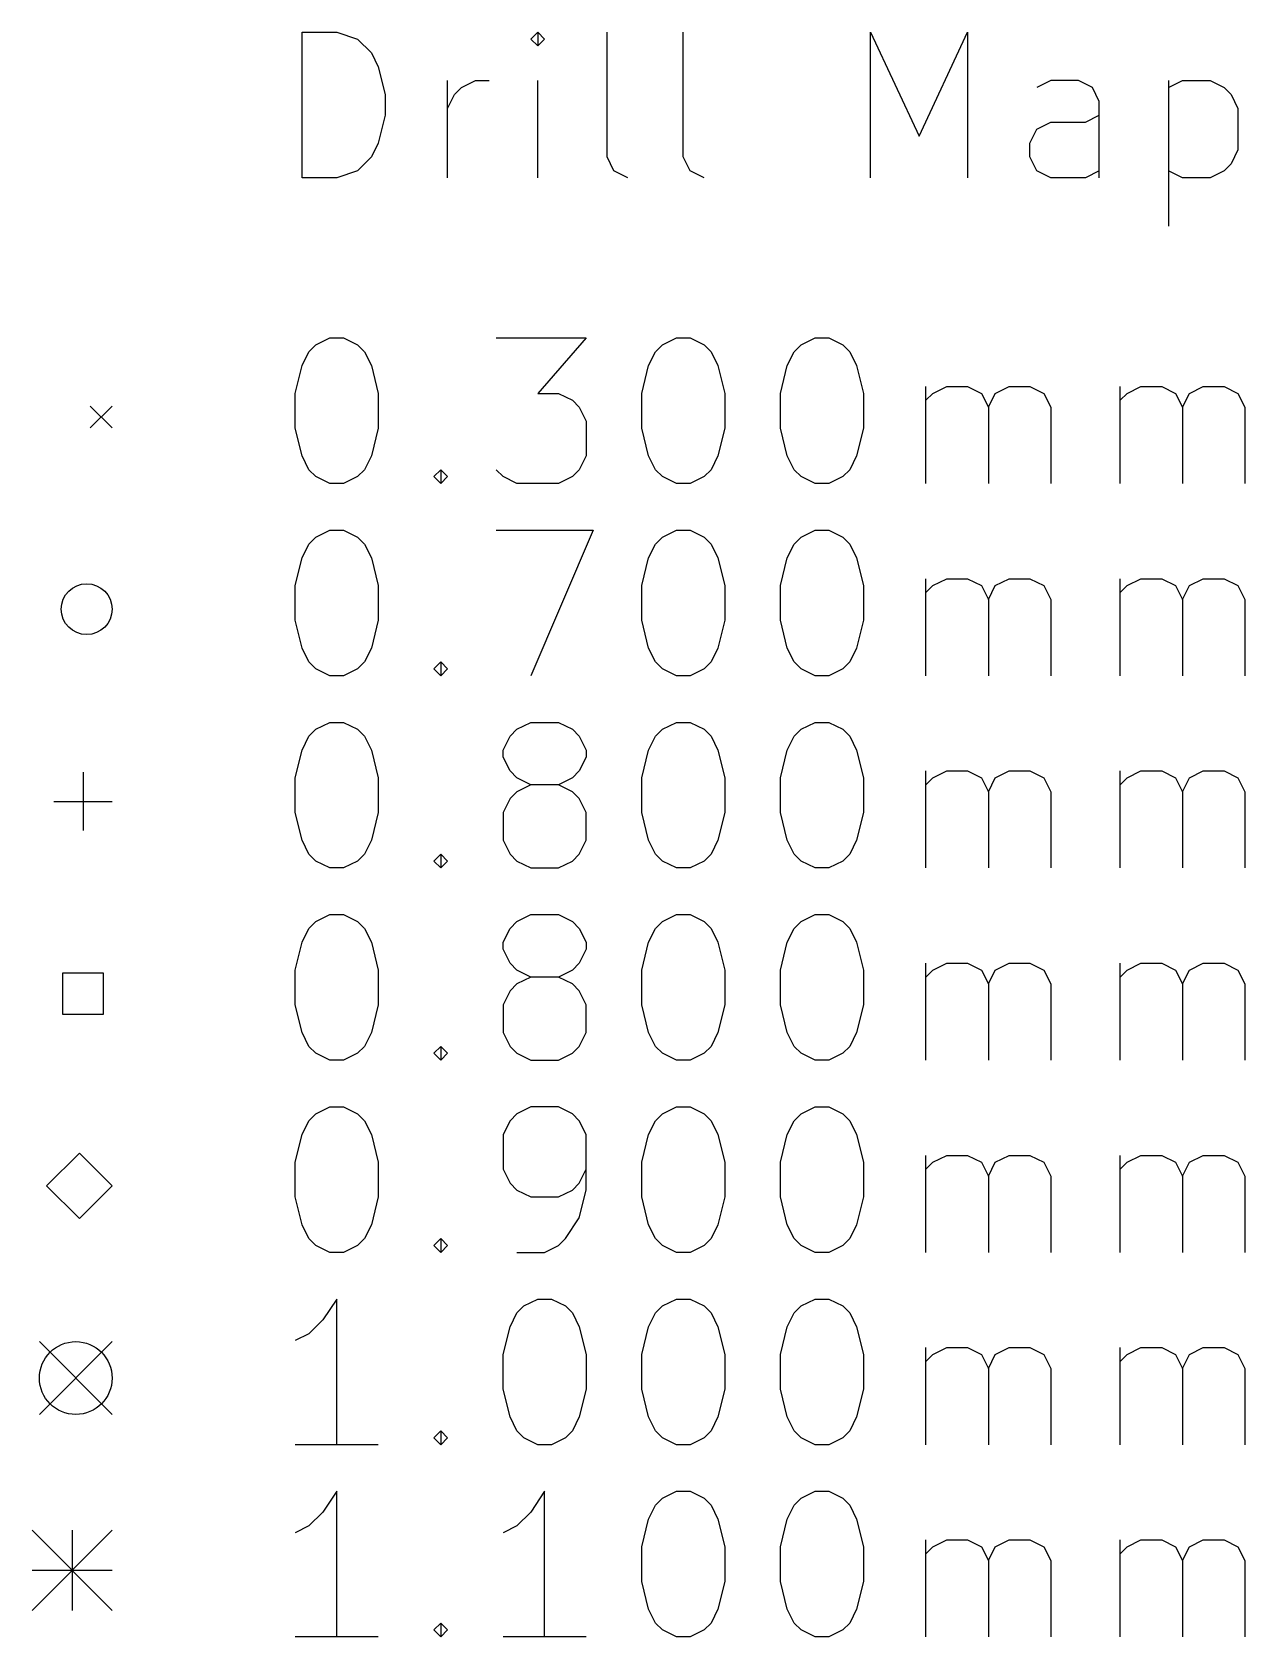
# Model space of a CAD drawing. Extents: x 155.4 to 222.5, y -126.9 to -37.
# Drawn here: x 155.38 to 172.04, y -126.18 to -104.14 of the extents above; entities that cross this region are included whole.
import ezdxf

# ---------------------------------------------------------------- set-up
doc = ezdxf.new("R2010")
doc.units = 0
doc.layers.add('BLACK', color=7, linetype='CONTINUOUS')

msp = doc.modelspace()

# ---------------------------------------------------------------- linework, layer by layer
at = {"layer": 'BLACK', "linetype": 'CONTINUOUS'}
for p, q in [((159.082768, -106.139838), (159.082768, -104.139838)), ((159.082768, -104.139838), (159.558958, -104.139838)), ((159.558958, -104.139838), (159.844673, -104.235076)), ((159.844673, -104.235076), (160.035149, -104.425552)), ((162.320863, -104.139838), (162.225625, -104.235076)), ((162.225625, -104.235076), (162.320863, -104.330314)), ((162.416101, -104.235076), (162.320863, -104.139838)), ((162.320863, -104.139838), (162.320863, -104.330314)), ((162.320863, -104.330314), (162.416101, -104.235076)), ((163.273244, -105.854123), (163.273244, -104.139838)), ((164.320863, -105.854123), (164.320863, -104.139838)), ((166.892292, -106.139838), (166.892292, -104.139838)), ((166.892292, -104.139838), (167.558959, -105.568409)), ((167.558959, -105.568409), (168.225625, -104.139838)), ((168.225625, -104.139838), (168.225625, -106.139838)), ((160.035149, -104.425552), (160.130387, -104.616028)), ((160.130387, -104.616028), (160.225625, -104.99698)), ((161.082768, -106.139838), (161.082768, -104.806504)), ((161.178006, -104.99698), (161.273244, -104.901742)), ((161.273244, -104.901742), (161.46372, -104.806504)), ((161.46372, -104.806504), (161.654197, -104.806504)), ((162.320863, -106.139838), (162.320863, -104.806504)), ((169.368482, -104.806504), (169.178006, -104.901742)), ((169.749435, -104.806504), (169.368482, -104.806504)), ((169.939911, -104.901742), (169.749435, -104.806504)), ((170.035149, -105.092219), (169.939911, -104.901742)), ((170.98753, -104.806504), (170.98753, -106.806504)), ((170.98753, -104.901742), (171.178006, -104.806504)), ((171.178006, -104.806504), (171.558959, -104.806504)), ((171.558959, -104.806504), (171.749435, -104.901742)), ((171.749435, -104.901742), (171.844673, -104.99698)), ((160.225625, -104.99698), (160.225625, -105.282695)), ((161.082768, -105.187457), (161.178006, -104.99698)), ((170.035149, -106.139838), (170.035149, -105.092219)), ((171.844673, -104.99698), (171.939911, -105.187457)), ((160.225625, -105.282695), (160.130387, -105.663647)), ((169.844673, -105.377933), (170.035149, -105.282695)), ((171.939911, -105.187457), (171.939911, -105.758885)), ((169.082768, -105.663647), (169.178006, -105.473171)), ((169.178006, -105.473171), (169.368482, -105.377933)), ((169.368482, -105.377933), (169.844673, -105.377933)), ((160.130387, -105.663647), (160.035149, -105.854123)), ((169.082768, -105.854123), (169.082768, -105.663647)), ((171.939911, -105.758885), (171.844673, -105.949361)), ((160.035149, -105.854123), (159.844673, -106.0446)), ((163.368482, -106.0446), (163.273244, -105.854123)), ((164.416101, -106.0446), (164.320863, -105.854123)), ((169.178006, -106.0446), (169.082768, -105.854123)), ((171.844673, -105.949361), (171.749435, -106.0446)), ((159.558958, -106.139838), (159.082768, -106.139838)), ((159.844673, -106.0446), (159.558958, -106.139838)), ((163.558958, -106.139838), (163.368482, -106.0446)), ((164.606577, -106.139838), (164.416101, -106.0446)), ((169.368482, -106.139838), (169.178006, -106.0446)), ((169.844673, -106.139838), (169.368482, -106.139838)), ((170.035149, -106.0446), (169.844673, -106.139838)), ((171.178006, -106.139838), (170.98753, -106.0446)), ((171.558959, -106.139838), (171.178006, -106.139838)), ((171.749435, -106.0446), (171.558959, -106.139838)), ((159.178006, -108.530314), (159.273244, -108.435076)), ((159.273244, -108.435076), (159.46372, -108.339838)), ((159.46372, -108.339838), (159.654197, -108.339838)), ((159.654197, -108.339838), (159.844673, -108.435076)), ((159.844673, -108.435076), (159.939911, -108.530314)), ((161.749435, -108.339838), (162.98753, -108.339838)), ((162.98753, -108.339838), (162.320863, -109.101742)), ((163.939911, -108.530314), (164.035149, -108.435076)), ((164.035149, -108.435076), (164.225625, -108.339838)), ((164.225625, -108.339838), (164.416102, -108.339838)), ((164.416102, -108.339838), (164.606578, -108.435076)), ((164.606578, -108.435076), (164.701816, -108.530314)), ((165.844673, -108.530314), (165.939911, -108.435076)), ((165.939911, -108.435076), (166.130387, -108.339838)), ((166.130387, -108.339838), (166.320864, -108.339838)), ((166.320864, -108.339838), (166.51134, -108.435076)), ((166.51134, -108.435076), (166.606578, -108.530314)), ((159.082768, -108.72079), (159.178006, -108.530314)), ((159.939911, -108.530314), (160.035149, -108.72079)), ((163.844673, -108.72079), (163.939911, -108.530314)), ((164.701816, -108.530314), (164.797054, -108.72079)), ((165.749435, -108.72079), (165.844673, -108.530314)), ((166.606578, -108.530314), (166.701816, -108.72079)), ((158.98753, -109.101742), (159.082768, -108.72079)), ((160.035149, -108.72079), (160.130387, -109.101742)), ((163.749435, -109.101742), (163.844673, -108.72079)), ((164.797054, -108.72079), (164.892292, -109.101742)), ((165.654197, -109.101742), (165.749435, -108.72079)), ((166.701816, -108.72079), (166.797054, -109.101742)), ((167.654197, -110.339838), (167.654197, -109.006504)), ((167.749435, -109.101742), (167.939911, -109.006504)), ((167.939911, -109.006504), (168.225626, -109.006504)), ((168.225626, -109.006504), (168.416102, -109.101742)), ((168.606578, -109.101742), (168.797054, -109.006504)), ((168.797054, -109.006504), (169.082768, -109.006504)), ((169.082768, -109.006504), (169.273245, -109.101742)), ((170.320864, -110.339838), (170.320864, -109.006504)), ((170.416102, -109.101742), (170.606578, -109.006504)), ((170.606578, -109.006504), (170.892293, -109.006504)), ((170.892293, -109.006504), (171.082769, -109.101742)), ((171.273245, -109.101742), (171.463721, -109.006504)), ((171.463721, -109.006504), (171.749435, -109.006504)), ((171.749435, -109.006504), (171.939912, -109.101742)), ((156.175, -109.275), (156.475, -109.575)), ((156.475, -109.275), (156.175, -109.575)), ((158.98753, -109.577933), (158.98753, -109.101742)), ((160.130387, -109.101742), (160.130387, -109.577933)), ((162.320863, -109.101742), (162.606578, -109.101742)), ((162.606578, -109.101742), (162.797054, -109.19698)), ((162.797054, -109.19698), (162.892292, -109.292219)), ((162.892292, -109.292219), (162.98753, -109.482695)), ((163.749435, -109.577933), (163.749435, -109.101742)), ((164.892292, -109.101742), (164.892292, -109.577933)), ((165.654197, -109.577933), (165.654197, -109.101742)), ((166.797054, -109.101742), (166.797054, -109.577933)), ((167.654197, -109.19698), (167.749435, -109.101742)), ((168.416102, -109.101742), (168.51134, -109.292219)), ((168.51134, -109.292219), (168.606578, -109.101742)), ((168.51134, -109.292219), (168.51134, -110.339838)), ((169.273245, -109.101742), (169.368483, -109.292219)), ((169.368483, -109.292219), (169.368483, -110.339838)), ((170.320864, -109.19698), (170.416102, -109.101742)), ((171.082769, -109.101742), (171.178007, -109.292219)), ((171.178007, -109.292219), (171.273245, -109.101742)), ((171.178007, -109.292219), (171.178007, -110.339838)), ((171.939912, -109.101742), (172.03515, -109.292219)), ((172.03515, -109.292219), (172.03515, -110.339838)), ((162.98753, -109.482695), (162.98753, -109.958885)), ((159.082768, -109.958885), (158.98753, -109.577933)), ((160.130387, -109.577933), (160.035149, -109.958885)), ((163.844673, -109.958885), (163.749435, -109.577933)), ((164.892292, -109.577933), (164.797054, -109.958885)), ((165.749435, -109.958885), (165.654197, -109.577933)), ((166.797054, -109.577933), (166.701816, -109.958885)), ((159.178006, -110.149361), (159.082768, -109.958885)), ((160.035149, -109.958885), (159.939911, -110.149361)), ((162.98753, -109.958885), (162.892292, -110.149361)), ((163.939911, -110.149361), (163.844673, -109.958885)), ((164.797054, -109.958885), (164.701816, -110.149361)), ((165.844673, -110.149361), (165.749435, -109.958885)), ((166.701816, -109.958885), (166.606578, -110.149361)), ((159.273244, -110.2446), (159.178006, -110.149361)), ((159.939911, -110.149361), (159.844673, -110.2446)), ((160.892292, -110.2446), (160.98753, -110.149361)), ((160.98753, -110.149361), (161.082768, -110.2446)), ((160.98753, -110.149361), (160.98753, -110.339838)), ((161.844673, -110.2446), (161.749435, -110.149361)), ((162.892292, -110.149361), (162.797054, -110.2446)), ((164.035149, -110.2446), (163.939911, -110.149361)), ((164.701816, -110.149361), (164.606578, -110.2446)), ((165.939911, -110.2446), (165.844673, -110.149361)), ((166.606578, -110.149361), (166.51134, -110.2446)), ((159.46372, -110.339838), (159.273244, -110.2446)), ((159.654197, -110.339838), (159.46372, -110.339838)), ((159.844673, -110.2446), (159.654197, -110.339838)), ((160.98753, -110.339838), (160.892292, -110.2446)), ((161.082768, -110.2446), (160.98753, -110.339838)), ((162.035149, -110.339838), (161.844673, -110.2446)), ((162.606578, -110.339838), (162.035149, -110.339838)), ((162.797054, -110.2446), (162.606578, -110.339838)), ((164.225625, -110.339838), (164.035149, -110.2446)), ((164.416102, -110.339838), (164.225625, -110.339838)), ((164.606578, -110.2446), (164.416102, -110.339838)), ((166.130387, -110.339838), (165.939911, -110.2446)), ((166.320864, -110.339838), (166.130387, -110.339838)), ((166.51134, -110.2446), (166.320864, -110.339838)), ((159.178006, -111.170314), (159.273244, -111.075076)), ((159.273244, -111.075076), (159.46372, -110.979838)), ((159.46372, -110.979838), (159.654197, -110.979838)), ((159.654197, -110.979838), (159.844673, -111.075076)), ((159.844673, -111.075076), (159.939911, -111.170314)), ((161.749435, -110.979838), (163.082768, -110.979838)), ((163.082768, -110.979838), (162.225625, -112.979838)), ((163.939911, -111.170314), (164.035149, -111.075076)), ((164.035149, -111.075076), (164.225625, -110.979838)), ((164.225625, -110.979838), (164.416102, -110.979838)), ((164.416102, -110.979838), (164.606578, -111.075076)), ((164.606578, -111.075076), (164.701816, -111.170314)), ((165.844673, -111.170314), (165.939911, -111.075076)), ((165.939911, -111.075076), (166.130387, -110.979838)), ((166.130387, -110.979838), (166.320864, -110.979838)), ((166.320864, -110.979838), (166.51134, -111.075076)), ((166.51134, -111.075076), (166.606578, -111.170314)), ((159.082768, -111.36079), (159.178006, -111.170314)), ((159.939911, -111.170314), (160.035149, -111.36079)), ((163.844673, -111.36079), (163.939911, -111.170314)), ((164.701816, -111.170314), (164.797054, -111.36079)), ((165.749435, -111.36079), (165.844673, -111.170314)), ((166.606578, -111.170314), (166.701816, -111.36079)), ((158.98753, -111.741742), (159.082768, -111.36079)), ((160.035149, -111.36079), (160.130387, -111.741742)), ((163.749435, -111.741742), (163.844673, -111.36079)), ((164.797054, -111.36079), (164.892292, -111.741742)), ((165.654197, -111.741742), (165.749435, -111.36079)), ((166.701816, -111.36079), (166.797054, -111.741742)), ((158.98753, -112.217933), (158.98753, -111.741742)), ((160.130387, -111.741742), (160.130387, -112.217933)), ((163.749435, -112.217933), (163.749435, -111.741742)), ((164.892292, -111.741742), (164.892292, -112.217933)), ((165.654197, -112.217933), (165.654197, -111.741742)), ((166.797054, -111.741742), (166.797054, -112.217933)), ((167.654197, -112.979838), (167.654197, -111.646504)), ((167.654197, -111.83698), (167.749435, -111.741742)), ((167.749435, -111.741742), (167.939911, -111.646504)), ((167.939911, -111.646504), (168.225626, -111.646504)), ((168.225626, -111.646504), (168.416102, -111.741742)), ((168.416102, -111.741742), (168.51134, -111.932219)), ((168.51134, -111.932219), (168.606578, -111.741742)), ((168.606578, -111.741742), (168.797054, -111.646504)), ((168.797054, -111.646504), (169.082768, -111.646504)), ((169.082768, -111.646504), (169.273245, -111.741742)), ((169.273245, -111.741742), (169.368483, -111.932219)), ((170.320864, -112.979838), (170.320864, -111.646504)), ((170.320864, -111.83698), (170.416102, -111.741742)), ((170.416102, -111.741742), (170.606578, -111.646504)), ((170.606578, -111.646504), (170.892293, -111.646504)), ((170.892293, -111.646504), (171.082769, -111.741742)), ((171.082769, -111.741742), (171.178007, -111.932219)), ((171.178007, -111.932219), (171.273245, -111.741742)), ((171.273245, -111.741742), (171.463721, -111.646504)), ((171.463721, -111.646504), (171.749435, -111.646504)), ((171.749435, -111.646504), (171.939912, -111.741742)), ((171.939912, -111.741742), (172.03515, -111.932219)), ((168.51134, -111.932219), (168.51134, -112.979838)), ((169.368483, -111.932219), (169.368483, -112.979838)), ((171.178007, -111.932219), (171.178007, -112.979838)), ((172.03515, -111.932219), (172.03515, -112.979838)), ((159.082768, -112.598885), (158.98753, -112.217933)), ((160.130387, -112.217933), (160.035149, -112.598885)), ((163.844673, -112.598885), (163.749435, -112.217933)), ((164.892292, -112.217933), (164.797054, -112.598885)), ((165.749435, -112.598885), (165.654197, -112.217933)), ((166.797054, -112.217933), (166.701816, -112.598885)), ((159.178006, -112.789361), (159.082768, -112.598885)), ((160.035149, -112.598885), (159.939911, -112.789361)), ((163.939911, -112.789361), (163.844673, -112.598885)), ((164.797054, -112.598885), (164.701816, -112.789361)), ((165.844673, -112.789361), (165.749435, -112.598885)), ((166.701816, -112.598885), (166.606578, -112.789361)), ((159.273244, -112.8846), (159.178006, -112.789361)), ((159.939911, -112.789361), (159.844673, -112.8846)), ((160.892292, -112.8846), (160.98753, -112.789361)), ((160.98753, -112.789361), (161.082768, -112.8846)), ((160.98753, -112.789361), (160.98753, -112.979838)), ((164.035149, -112.8846), (163.939911, -112.789361)), ((164.701816, -112.789361), (164.606578, -112.8846)), ((165.939911, -112.8846), (165.844673, -112.789361)), ((166.606578, -112.789361), (166.51134, -112.8846)), ((159.46372, -112.979838), (159.273244, -112.8846)), ((159.654197, -112.979838), (159.46372, -112.979838)), ((159.844673, -112.8846), (159.654197, -112.979838)), ((160.98753, -112.979838), (160.892292, -112.8846)), ((161.082768, -112.8846), (160.98753, -112.979838)), ((164.225625, -112.979838), (164.035149, -112.8846)), ((164.416102, -112.979838), (164.225625, -112.979838)), ((164.606578, -112.8846), (164.416102, -112.979838)), ((166.130387, -112.979838), (165.939911, -112.8846)), ((166.320864, -112.979838), (166.130387, -112.979838)), ((166.51134, -112.8846), (166.320864, -112.979838)), ((159.178006, -113.810314), (159.273244, -113.715076)), ((159.273244, -113.715076), (159.46372, -113.619838)), ((159.46372, -113.619838), (159.654197, -113.619838)), ((159.654197, -113.619838), (159.844673, -113.715076)), ((159.844673, -113.715076), (159.939911, -113.810314)), ((161.939911, -113.810314), (162.035149, -113.715076)), ((162.035149, -113.715076), (162.225625, -113.619838)), ((162.225625, -113.619838), (162.606578, -113.619838)), ((162.606578, -113.619838), (162.797054, -113.715076)), ((162.797054, -113.715076), (162.892292, -113.810314)), ((163.939911, -113.810314), (164.035149, -113.715076)), ((164.035149, -113.715076), (164.225625, -113.619838)), ((164.225625, -113.619838), (164.416102, -113.619838)), ((164.416102, -113.619838), (164.606578, -113.715076)), ((164.606578, -113.715076), (164.701816, -113.810314)), ((165.844673, -113.810314), (165.939911, -113.715076)), ((165.939911, -113.715076), (166.130387, -113.619838)), ((166.130387, -113.619838), (166.320864, -113.619838)), ((166.320864, -113.619838), (166.51134, -113.715076)), ((166.51134, -113.715076), (166.606578, -113.810314)), ((159.082768, -114.00079), (159.178006, -113.810314)), ((159.939911, -113.810314), (160.035149, -114.00079)), ((161.844673, -114.00079), (161.939911, -113.810314)), ((162.892292, -113.810314), (162.98753, -114.00079)), ((163.844673, -114.00079), (163.939911, -113.810314)), ((164.701816, -113.810314), (164.797054, -114.00079)), ((165.749435, -114.00079), (165.844673, -113.810314)), ((166.606578, -113.810314), (166.701816, -114.00079)), ((158.98753, -114.381742), (159.082768, -114.00079)), ((160.035149, -114.00079), (160.130387, -114.381742)), ((161.844673, -114.096028), (161.844673, -114.00079)), ((161.939911, -114.286504), (161.844673, -114.096028)), ((162.98753, -114.096028), (162.892292, -114.286504)), ((162.98753, -114.00079), (162.98753, -114.096028)), ((163.749435, -114.381742), (163.844673, -114.00079)), ((164.797054, -114.00079), (164.892292, -114.381742)), ((165.654197, -114.381742), (165.749435, -114.00079)), ((166.701816, -114.00079), (166.797054, -114.381742)), ((156.075, -114.305), (156.075, -115.105)), ((158.98753, -114.857933), (158.98753, -114.381742)), ((160.130387, -114.381742), (160.130387, -114.857933)), ((162.035149, -114.381742), (161.939911, -114.286504)), ((162.225625, -114.47698), (162.035149, -114.381742)), ((162.797054, -114.381742), (162.606578, -114.47698)), ((162.892292, -114.286504), (162.797054, -114.381742)), ((163.749435, -114.857933), (163.749435, -114.381742)), ((164.892292, -114.381742), (164.892292, -114.857933)), ((165.654197, -114.857933), (165.654197, -114.381742)), ((166.797054, -114.381742), (166.797054, -114.857933)), ((167.654197, -115.619838), (167.654197, -114.286504)), ((167.654197, -114.47698), (167.749435, -114.381742)), ((167.749435, -114.381742), (167.939911, -114.286504)), ((167.939911, -114.286504), (168.225626, -114.286504)), ((168.225626, -114.286504), (168.416102, -114.381742)), ((168.416102, -114.381742), (168.51134, -114.572219)), ((168.51134, -114.572219), (168.606578, -114.381742)), ((168.606578, -114.381742), (168.797054, -114.286504)), ((168.797054, -114.286504), (169.082768, -114.286504)), ((169.082768, -114.286504), (169.273245, -114.381742)), ((169.273245, -114.381742), (169.368483, -114.572219)), ((170.320864, -115.619838), (170.320864, -114.286504)), ((170.320864, -114.47698), (170.416102, -114.381742)), ((170.416102, -114.381742), (170.606578, -114.286504)), ((170.606578, -114.286504), (170.892293, -114.286504)), ((170.892293, -114.286504), (171.082769, -114.381742)), ((171.082769, -114.381742), (171.178007, -114.572219)), ((171.178007, -114.572219), (171.273245, -114.381742)), ((171.273245, -114.381742), (171.463721, -114.286504)), ((171.463721, -114.286504), (171.749435, -114.286504)), ((171.749435, -114.286504), (171.939912, -114.381742)), ((171.939912, -114.381742), (172.03515, -114.572219)), ((162.035149, -114.572219), (161.939911, -114.667457)), ((162.225625, -114.47698), (162.035149, -114.572219)), ((162.606578, -114.47698), (162.225625, -114.47698)), ((162.797054, -114.572219), (162.606578, -114.47698)), ((162.892292, -114.667457), (162.797054, -114.572219)), ((168.51134, -114.572219), (168.51134, -115.619838)), ((169.368483, -114.572219), (169.368483, -115.619838)), ((171.178007, -114.572219), (171.178007, -115.619838)), ((172.03515, -114.572219), (172.03515, -115.619838)), ((155.675, -114.705), (156.475, -114.705)), ((161.939911, -114.667457), (161.844673, -114.857933)), ((162.98753, -114.857933), (162.892292, -114.667457)), ((159.082768, -115.238885), (158.98753, -114.857933)), ((160.130387, -114.857933), (160.035149, -115.238885)), ((161.844673, -114.857933), (161.844673, -115.238885)), ((162.98753, -115.238885), (162.98753, -114.857933)), ((163.844673, -115.238885), (163.749435, -114.857933)), ((164.892292, -114.857933), (164.797054, -115.238885)), ((165.749435, -115.238885), (165.654197, -114.857933)), ((166.797054, -114.857933), (166.701816, -115.238885)), ((159.178006, -115.429361), (159.082768, -115.238885)), ((160.035149, -115.238885), (159.939911, -115.429361)), ((161.844673, -115.238885), (161.939911, -115.429361)), ((162.892292, -115.429361), (162.98753, -115.238885)), ((163.939911, -115.429361), (163.844673, -115.238885)), ((164.797054, -115.238885), (164.701816, -115.429361)), ((165.844673, -115.429361), (165.749435, -115.238885)), ((166.701816, -115.238885), (166.606578, -115.429361)), ((159.273244, -115.5246), (159.178006, -115.429361)), ((159.939911, -115.429361), (159.844673, -115.5246)), ((160.892292, -115.5246), (160.98753, -115.429361)), ((160.98753, -115.429361), (161.082768, -115.5246)), ((160.98753, -115.429361), (160.98753, -115.619838)), ((161.939911, -115.429361), (162.035149, -115.5246)), ((162.797054, -115.5246), (162.892292, -115.429361)), ((164.035149, -115.5246), (163.939911, -115.429361)), ((164.701816, -115.429361), (164.606578, -115.5246)), ((165.939911, -115.5246), (165.844673, -115.429361)), ((166.606578, -115.429361), (166.51134, -115.5246)), ((159.46372, -115.619838), (159.273244, -115.5246)), ((159.654197, -115.619838), (159.46372, -115.619838)), ((159.844673, -115.5246), (159.654197, -115.619838)), ((160.98753, -115.619838), (160.892292, -115.5246)), ((161.082768, -115.5246), (160.98753, -115.619838)), ((162.035149, -115.5246), (162.225625, -115.619838)), ((162.225625, -115.619838), (162.606578, -115.619838)), ((162.606578, -115.619838), (162.797054, -115.5246)), ((164.225625, -115.619838), (164.035149, -115.5246)), ((164.416102, -115.619838), (164.225625, -115.619838)), ((164.606578, -115.5246), (164.416102, -115.619838)), ((166.130387, -115.619838), (165.939911, -115.5246)), ((166.320864, -115.619838), (166.130387, -115.619838)), ((166.51134, -115.5246), (166.320864, -115.619838)), ((159.178006, -116.450314), (159.273244, -116.355076)), ((159.273244, -116.355076), (159.46372, -116.259838)), ((159.46372, -116.259838), (159.654197, -116.259838)), ((159.654197, -116.259838), (159.844673, -116.355076)), ((159.844673, -116.355076), (159.939911, -116.450314)), ((161.939911, -116.450314), (162.035149, -116.355076)), ((162.035149, -116.355076), (162.225625, -116.259838)), ((162.225625, -116.259838), (162.606578, -116.259838)), ((162.606578, -116.259838), (162.797054, -116.355076)), ((162.797054, -116.355076), (162.892292, -116.450314)), ((163.939911, -116.450314), (164.035149, -116.355076)), ((164.035149, -116.355076), (164.225625, -116.259838)), ((164.225625, -116.259838), (164.416102, -116.259838)), ((164.416102, -116.259838), (164.606578, -116.355076)), ((164.606578, -116.355076), (164.701816, -116.450314)), ((165.844673, -116.450314), (165.939911, -116.355076)), ((165.939911, -116.355076), (166.130387, -116.259838)), ((166.130387, -116.259838), (166.320864, -116.259838)), ((166.320864, -116.259838), (166.51134, -116.355076)), ((166.51134, -116.355076), (166.606578, -116.450314)), ((159.082768, -116.64079), (159.178006, -116.450314)), ((159.939911, -116.450314), (160.035149, -116.64079)), ((161.844673, -116.64079), (161.939911, -116.450314)), ((162.892292, -116.450314), (162.98753, -116.64079)), ((163.844673, -116.64079), (163.939911, -116.450314)), ((164.701816, -116.450314), (164.797054, -116.64079)), ((165.749435, -116.64079), (165.844673, -116.450314)), ((166.606578, -116.450314), (166.701816, -116.64079)), ((158.98753, -117.021742), (159.082768, -116.64079)), ((160.035149, -116.64079), (160.130387, -117.021742)), ((161.844673, -116.736028), (161.844673, -116.64079)), ((161.939911, -116.926504), (161.844673, -116.736028)), ((162.98753, -116.736028), (162.892292, -116.926504)), ((162.98753, -116.64079), (162.98753, -116.736028)), ((163.749435, -117.021742), (163.844673, -116.64079)), ((164.797054, -116.64079), (164.892292, -117.021742)), ((165.654197, -117.021742), (165.749435, -116.64079)), ((166.701816, -116.64079), (166.797054, -117.021742)), ((158.98753, -117.497933), (158.98753, -117.021742)), ((160.130387, -117.021742), (160.130387, -117.497933)), ((162.035149, -117.021742), (161.939911, -116.926504)), ((162.225625, -117.11698), (162.035149, -117.021742)), ((162.797054, -117.021742), (162.606578, -117.11698)), ((162.892292, -116.926504), (162.797054, -117.021742)), ((163.749435, -117.497933), (163.749435, -117.021742)), ((164.892292, -117.021742), (164.892292, -117.497933)), ((165.654197, -117.497933), (165.654197, -117.021742)), ((166.797054, -117.021742), (166.797054, -117.497933)), ((167.654197, -118.259838), (167.654197, -116.926504)), ((167.654197, -117.11698), (167.749435, -117.021742)), ((167.749435, -117.021742), (167.939911, -116.926504)), ((167.939911, -116.926504), (168.225626, -116.926504)), ((168.225626, -116.926504), (168.416102, -117.021742)), ((168.416102, -117.021742), (168.51134, -117.212219)), ((168.51134, -117.212219), (168.606578, -117.021742)), ((168.606578, -117.021742), (168.797054, -116.926504)), ((168.797054, -116.926504), (169.082768, -116.926504)), ((169.082768, -116.926504), (169.273245, -117.021742)), ((169.273245, -117.021742), (169.368483, -117.212219)), ((170.320864, -118.259838), (170.320864, -116.926504)), ((170.320864, -117.11698), (170.416102, -117.021742)), ((170.416102, -117.021742), (170.606578, -116.926504)), ((170.606578, -116.926504), (170.892293, -116.926504)), ((170.892293, -116.926504), (171.082769, -117.021742)), ((171.082769, -117.021742), (171.178007, -117.212219)), ((171.178007, -117.212219), (171.273245, -117.021742)), ((171.273245, -117.021742), (171.463721, -116.926504)), ((171.463721, -116.926504), (171.749435, -116.926504)), ((171.749435, -116.926504), (171.939912, -117.021742)), ((171.939912, -117.021742), (172.03515, -117.212219)), ((156.357845, -117.062155), (155.792155, -117.062155)), ((155.792155, -117.062155), (155.792155, -117.627845)), ((156.357845, -117.627845), (156.357845, -117.062155)), ((162.035149, -117.212219), (161.939911, -117.307457)), ((162.225625, -117.11698), (162.035149, -117.212219)), ((162.606578, -117.11698), (162.225625, -117.11698)), ((162.797054, -117.212219), (162.606578, -117.11698)), ((162.892292, -117.307457), (162.797054, -117.212219)), ((168.51134, -117.212219), (168.51134, -118.259838)), ((169.368483, -117.212219), (169.368483, -118.259838)), ((171.178007, -117.212219), (171.178007, -118.259838)), ((172.03515, -117.212219), (172.03515, -118.259838)), ((161.939911, -117.307457), (161.844673, -117.497933)), ((162.98753, -117.497933), (162.892292, -117.307457)), ((155.792155, -117.627845), (156.357845, -117.627845)), ((159.082768, -117.878885), (158.98753, -117.497933)), ((160.130387, -117.497933), (160.035149, -117.878885)), ((161.844673, -117.497933), (161.844673, -117.878885)), ((162.98753, -117.878885), (162.98753, -117.497933)), ((163.844673, -117.878885), (163.749435, -117.497933)), ((164.892292, -117.497933), (164.797054, -117.878885)), ((165.749435, -117.878885), (165.654197, -117.497933)), ((166.797054, -117.497933), (166.701816, -117.878885)), ((159.178006, -118.069361), (159.082768, -117.878885)), ((160.035149, -117.878885), (159.939911, -118.069361)), ((161.844673, -117.878885), (161.939911, -118.069361)), ((162.892292, -118.069361), (162.98753, -117.878885)), ((163.939911, -118.069361), (163.844673, -117.878885)), ((164.797054, -117.878885), (164.701816, -118.069361)), ((165.844673, -118.069361), (165.749435, -117.878885)), ((166.701816, -117.878885), (166.606578, -118.069361)), ((159.273244, -118.1646), (159.178006, -118.069361)), ((159.939911, -118.069361), (159.844673, -118.1646)), ((160.892292, -118.1646), (160.98753, -118.069361)), ((160.98753, -118.069361), (161.082768, -118.1646)), ((160.98753, -118.069361), (160.98753, -118.259838)), ((161.939911, -118.069361), (162.035149, -118.1646)), ((162.797054, -118.1646), (162.892292, -118.069361)), ((164.035149, -118.1646), (163.939911, -118.069361)), ((164.701816, -118.069361), (164.606578, -118.1646)), ((165.939911, -118.1646), (165.844673, -118.069361)), ((166.606578, -118.069361), (166.51134, -118.1646)), ((159.46372, -118.259838), (159.273244, -118.1646)), ((159.654197, -118.259838), (159.46372, -118.259838)), ((159.844673, -118.1646), (159.654197, -118.259838)), ((160.98753, -118.259838), (160.892292, -118.1646)), ((161.082768, -118.1646), (160.98753, -118.259838)), ((162.035149, -118.1646), (162.225625, -118.259838)), ((162.225625, -118.259838), (162.606578, -118.259838)), ((162.606578, -118.259838), (162.797054, -118.1646)), ((164.225625, -118.259838), (164.035149, -118.1646)), ((164.416102, -118.259838), (164.225625, -118.259838)), ((164.606578, -118.1646), (164.416102, -118.259838)), ((166.130387, -118.259838), (165.939911, -118.1646)), ((166.320864, -118.259838), (166.130387, -118.259838)), ((166.51134, -118.1646), (166.320864, -118.259838)), ((159.178006, -119.090314), (159.273244, -118.995076)), ((159.273244, -118.995076), (159.46372, -118.899838)), ((159.46372, -118.899838), (159.654197, -118.899838)), ((159.654197, -118.899838), (159.844673, -118.995076)), ((159.844673, -118.995076), (159.939911, -119.090314)), ((162.035149, -118.995076), (161.939911, -119.090314)), ((162.225625, -118.899838), (162.035149, -118.995076)), ((162.606578, -118.899838), (162.225625, -118.899838)), ((162.797054, -118.995076), (162.606578, -118.899838)), ((162.892292, -119.090314), (162.797054, -118.995076)), ((163.939911, -119.090314), (164.035149, -118.995076)), ((164.035149, -118.995076), (164.225625, -118.899838)), ((164.225625, -118.899838), (164.416102, -118.899838)), ((164.416102, -118.899838), (164.606578, -118.995076)), ((164.606578, -118.995076), (164.701816, -119.090314)), ((165.844673, -119.090314), (165.939911, -118.995076)), ((165.939911, -118.995076), (166.130387, -118.899838)), ((166.130387, -118.899838), (166.320864, -118.899838)), ((166.320864, -118.899838), (166.51134, -118.995076)), ((166.51134, -118.995076), (166.606578, -119.090314)), ((159.082768, -119.28079), (159.178006, -119.090314)), ((159.939911, -119.090314), (160.035149, -119.28079)), ((161.939911, -119.090314), (161.844673, -119.28079)), ((162.98753, -119.28079), (162.892292, -119.090314)), ((163.844673, -119.28079), (163.939911, -119.090314)), ((164.701816, -119.090314), (164.797054, -119.28079)), ((165.749435, -119.28079), (165.844673, -119.090314)), ((166.606578, -119.090314), (166.701816, -119.28079)), ((158.98753, -119.661742), (159.082768, -119.28079)), ((160.035149, -119.28079), (160.130387, -119.661742)), ((161.844673, -119.28079), (161.844673, -119.75698)), ((162.98753, -120.042695), (162.98753, -119.28079)), ((163.749435, -119.661742), (163.844673, -119.28079)), ((164.797054, -119.28079), (164.892292, -119.661742)), ((165.654197, -119.661742), (165.749435, -119.28079)), ((166.701816, -119.28079), (166.797054, -119.661742)), ((156.025, -119.535), (155.575, -119.985)), ((156.475, -119.985), (156.025, -119.535)), ((158.98753, -120.137933), (158.98753, -119.661742)), ((160.130387, -119.661742), (160.130387, -120.137933)), ((163.749435, -120.137933), (163.749435, -119.661742)), ((164.892292, -119.661742), (164.892292, -120.137933)), ((165.654197, -120.137933), (165.654197, -119.661742)), ((166.797054, -119.661742), (166.797054, -120.137933)), ((167.654197, -120.899838), (167.654197, -119.566504)), ((167.654197, -119.75698), (167.749435, -119.661742)), ((167.749435, -119.661742), (167.939911, -119.566504)), ((167.939911, -119.566504), (168.225626, -119.566504)), ((168.225626, -119.566504), (168.416102, -119.661742)), ((168.416102, -119.661742), (168.51134, -119.852219)), ((168.51134, -119.852219), (168.606578, -119.661742)), ((168.606578, -119.661742), (168.797054, -119.566504)), ((168.797054, -119.566504), (169.082768, -119.566504)), ((169.082768, -119.566504), (169.273245, -119.661742)), ((169.273245, -119.661742), (169.368483, -119.852219)), ((170.320864, -120.899838), (170.320864, -119.566504)), ((170.320864, -119.75698), (170.416102, -119.661742)), ((170.416102, -119.661742), (170.606578, -119.566504)), ((170.606578, -119.566504), (170.892293, -119.566504)), ((170.892293, -119.566504), (171.082769, -119.661742)), ((171.082769, -119.661742), (171.178007, -119.852219)), ((171.178007, -119.852219), (171.273245, -119.661742)), ((171.273245, -119.661742), (171.463721, -119.566504)), ((171.463721, -119.566504), (171.749435, -119.566504)), ((171.749435, -119.566504), (171.939912, -119.661742)), ((171.939912, -119.661742), (172.03515, -119.852219)), ((161.844673, -119.75698), (161.939911, -119.947457)), ((162.892292, -119.947457), (162.98753, -119.75698)), ((168.51134, -119.852219), (168.51134, -120.899838)), ((169.368483, -119.852219), (169.368483, -120.899838)), ((171.178007, -119.852219), (171.178007, -120.899838)), ((172.03515, -119.852219), (172.03515, -120.899838)), ((155.575, -119.985), (156.025, -120.435)), ((156.025, -120.435), (156.475, -119.985)), ((161.939911, -119.947457), (162.035149, -120.042695)), ((162.035149, -120.042695), (162.225625, -120.137933)), ((162.606578, -120.137933), (162.797054, -120.042695)), ((162.797054, -120.042695), (162.892292, -119.947457)), ((162.892292, -120.423647), (162.98753, -120.042695)), ((159.082768, -120.518885), (158.98753, -120.137933)), ((160.130387, -120.137933), (160.035149, -120.518885)), ((162.225625, -120.137933), (162.606578, -120.137933)), ((163.844673, -120.518885), (163.749435, -120.137933)), ((164.892292, -120.137933), (164.797054, -120.518885)), ((165.749435, -120.518885), (165.654197, -120.137933)), ((166.797054, -120.137933), (166.701816, -120.518885)), ((159.178006, -120.709361), (159.082768, -120.518885)), ((160.035149, -120.518885), (159.939911, -120.709361)), ((162.701816, -120.709361), (162.892292, -120.423647)), ((163.939911, -120.709361), (163.844673, -120.518885)), ((164.797054, -120.518885), (164.701816, -120.709361)), ((165.844673, -120.709361), (165.749435, -120.518885)), ((166.701816, -120.518885), (166.606578, -120.709361)), ((159.273244, -120.8046), (159.178006, -120.709361)), ((159.939911, -120.709361), (159.844673, -120.8046)), ((160.892292, -120.8046), (160.98753, -120.709361)), ((160.98753, -120.709361), (161.082768, -120.8046)), ((160.98753, -120.709361), (160.98753, -120.899838)), ((162.606578, -120.8046), (162.701816, -120.709361)), ((164.035149, -120.8046), (163.939911, -120.709361)), ((164.701816, -120.709361), (164.606578, -120.8046)), ((165.939911, -120.8046), (165.844673, -120.709361)), ((166.606578, -120.709361), (166.51134, -120.8046)), ((159.46372, -120.899838), (159.273244, -120.8046)), ((159.654197, -120.899838), (159.46372, -120.899838)), ((159.844673, -120.8046), (159.654197, -120.899838)), ((160.98753, -120.899838), (160.892292, -120.8046)), ((161.082768, -120.8046), (160.98753, -120.899838)), ((162.035149, -120.899838), (162.416101, -120.899838)), ((162.416101, -120.899838), (162.606578, -120.8046)), ((164.225625, -120.899838), (164.035149, -120.8046)), ((164.416102, -120.899838), (164.225625, -120.899838)), ((164.606578, -120.8046), (164.416102, -120.899838)), ((166.130387, -120.899838), (165.939911, -120.8046)), ((166.320864, -120.899838), (166.130387, -120.899838)), ((166.51134, -120.8046), (166.320864, -120.899838)), ((159.558958, -121.539838), (159.368482, -121.825552)), ((159.558958, -123.539838), (159.558958, -121.539838)), ((162.035149, -121.730314), (162.130387, -121.635076)), ((162.130387, -121.635076), (162.320863, -121.539838)), ((162.320863, -121.539838), (162.51134, -121.539838)), ((162.51134, -121.539838), (162.701816, -121.635076)), ((162.701816, -121.635076), (162.797054, -121.730314)), ((163.939911, -121.730314), (164.035149, -121.635076)), ((164.035149, -121.635076), (164.225625, -121.539838)), ((164.225625, -121.539838), (164.416102, -121.539838)), ((164.416102, -121.539838), (164.606578, -121.635076)), ((164.606578, -121.635076), (164.701816, -121.730314)), ((165.844673, -121.730314), (165.939911, -121.635076)), ((165.939911, -121.635076), (166.130387, -121.539838)), ((166.130387, -121.539838), (166.320864, -121.539838)), ((166.320864, -121.539838), (166.51134, -121.635076)), ((166.51134, -121.635076), (166.606578, -121.730314)), ((159.368482, -121.825552), (159.178006, -122.016028)), ((161.939911, -121.92079), (162.035149, -121.730314)), ((162.797054, -121.730314), (162.892292, -121.92079)), ((163.844673, -121.92079), (163.939911, -121.730314)), ((164.701816, -121.730314), (164.797054, -121.92079)), ((165.749435, -121.92079), (165.844673, -121.730314)), ((166.606578, -121.730314), (166.701816, -121.92079)), ((159.178006, -122.016028), (158.98753, -122.111266)), ((161.844673, -122.301742), (161.939911, -121.92079)), ((162.892292, -121.92079), (162.98753, -122.301742)), ((163.749435, -122.301742), (163.844673, -121.92079)), ((164.797054, -121.92079), (164.892292, -122.301742)), ((165.654197, -122.301742), (165.749435, -121.92079)), ((166.701816, -121.92079), (166.797054, -122.301742)), ((155.475, -122.125), (156.475, -123.125)), ((156.475, -122.125), (155.475, -123.125)), ((161.844673, -122.777933), (161.844673, -122.301742)), ((162.98753, -122.301742), (162.98753, -122.777933)), ((163.749435, -122.777933), (163.749435, -122.301742)), ((164.892292, -122.301742), (164.892292, -122.777933)), ((165.654197, -122.777933), (165.654197, -122.301742)), ((166.797054, -122.301742), (166.797054, -122.777933)), ((167.654197, -123.539838), (167.654197, -122.206504)), ((167.654197, -122.39698), (167.749435, -122.301742)), ((167.749435, -122.301742), (167.939911, -122.206504)), ((167.939911, -122.206504), (168.225626, -122.206504)), ((168.225626, -122.206504), (168.416102, -122.301742)), ((168.416102, -122.301742), (168.51134, -122.492219)), ((168.51134, -122.492219), (168.606578, -122.301742)), ((168.606578, -122.301742), (168.797054, -122.206504)), ((168.797054, -122.206504), (169.082768, -122.206504)), ((169.082768, -122.206504), (169.273245, -122.301742)), ((169.273245, -122.301742), (169.368483, -122.492219)), ((170.320864, -123.539838), (170.320864, -122.206504)), ((170.320864, -122.39698), (170.416102, -122.301742)), ((170.416102, -122.301742), (170.606578, -122.206504)), ((170.606578, -122.206504), (170.892293, -122.206504)), ((170.892293, -122.206504), (171.082769, -122.301742)), ((171.082769, -122.301742), (171.178007, -122.492219)), ((171.178007, -122.492219), (171.273245, -122.301742)), ((171.273245, -122.301742), (171.463721, -122.206504)), ((171.463721, -122.206504), (171.749435, -122.206504)), ((171.749435, -122.206504), (171.939912, -122.301742)), ((171.939912, -122.301742), (172.03515, -122.492219)), ((168.51134, -122.492219), (168.51134, -123.539838)), ((169.368483, -122.492219), (169.368483, -123.539838)), ((171.178007, -122.492219), (171.178007, -123.539838)), ((172.03515, -122.492219), (172.03515, -123.539838)), ((161.939911, -123.158885), (161.844673, -122.777933)), ((162.98753, -122.777933), (162.892292, -123.158885)), ((163.844673, -123.158885), (163.749435, -122.777933)), ((164.892292, -122.777933), (164.797054, -123.158885)), ((165.749435, -123.158885), (165.654197, -122.777933)), ((166.797054, -122.777933), (166.701816, -123.158885)), ((162.035149, -123.349361), (161.939911, -123.158885)), ((162.892292, -123.158885), (162.797054, -123.349361)), ((163.939911, -123.349361), (163.844673, -123.158885)), ((164.797054, -123.158885), (164.701816, -123.349361)), ((165.844673, -123.349361), (165.749435, -123.158885)), ((166.701816, -123.158885), (166.606578, -123.349361)), ((160.892292, -123.4446), (160.98753, -123.349361)), ((160.98753, -123.349361), (161.082768, -123.4446)), ((160.98753, -123.349361), (160.98753, -123.539838)), ((162.130387, -123.4446), (162.035149, -123.349361)), ((162.797054, -123.349361), (162.701816, -123.4446)), ((164.035149, -123.4446), (163.939911, -123.349361)), ((164.701816, -123.349361), (164.606578, -123.4446)), ((165.939911, -123.4446), (165.844673, -123.349361)), ((166.606578, -123.349361), (166.51134, -123.4446)), ((160.130387, -123.539838), (158.98753, -123.539838)), ((160.98753, -123.539838), (160.892292, -123.4446)), ((161.082768, -123.4446), (160.98753, -123.539838)), ((162.320863, -123.539838), (162.130387, -123.4446)), ((162.51134, -123.539838), (162.320863, -123.539838)), ((162.701816, -123.4446), (162.51134, -123.539838)), ((164.225625, -123.539838), (164.035149, -123.4446)), ((164.416102, -123.539838), (164.225625, -123.539838)), ((164.606578, -123.4446), (164.416102, -123.539838)), ((166.130387, -123.539838), (165.939911, -123.4446)), ((166.320864, -123.539838), (166.130387, -123.539838)), ((166.51134, -123.4446), (166.320864, -123.539838)), ((159.558958, -124.179838), (159.368482, -124.465552)), ((159.558958, -126.179838), (159.558958, -124.179838)), ((162.416101, -124.179838), (162.225625, -124.465552)), ((162.416101, -126.179838), (162.416101, -124.179838)), ((163.939911, -124.370314), (164.035149, -124.275076)), ((164.035149, -124.275076), (164.225625, -124.179838)), ((164.225625, -124.179838), (164.416102, -124.179838)), ((164.416102, -124.179838), (164.606578, -124.275076)), ((164.606578, -124.275076), (164.701816, -124.370314)), ((165.844673, -124.370314), (165.939911, -124.275076)), ((165.939911, -124.275076), (166.130387, -124.179838)), ((166.130387, -124.179838), (166.320864, -124.179838)), ((166.320864, -124.179838), (166.51134, -124.275076)), ((166.51134, -124.275076), (166.606578, -124.370314)), ((159.368482, -124.465552), (159.178006, -124.656028)), ((162.225625, -124.465552), (162.035149, -124.656028)), ((163.844673, -124.56079), (163.939911, -124.370314)), ((164.701816, -124.370314), (164.797054, -124.56079)), ((165.749435, -124.56079), (165.844673, -124.370314)), ((166.606578, -124.370314), (166.701816, -124.56079)), ((155.375, -124.715), (156.475, -125.815)), ((156.475, -124.715), (155.375, -125.815)), ((155.925, -124.715), (155.925, -125.815)), ((159.178006, -124.656028), (158.98753, -124.751266)), ((162.035149, -124.656028), (161.844673, -124.751266)), ((163.749435, -124.941742), (163.844673, -124.56079)), ((164.797054, -124.56079), (164.892292, -124.941742)), ((165.654197, -124.941742), (165.749435, -124.56079)), ((166.701816, -124.56079), (166.797054, -124.941742)), ((163.749435, -125.417933), (163.749435, -124.941742)), ((164.892292, -124.941742), (164.892292, -125.417933)), ((165.654197, -125.417933), (165.654197, -124.941742)), ((166.797054, -124.941742), (166.797054, -125.417933)), ((167.654197, -126.179838), (167.654197, -124.846504)), ((167.654197, -125.03698), (167.749435, -124.941742)), ((167.749435, -124.941742), (167.939911, -124.846504)), ((167.939911, -124.846504), (168.225626, -124.846504)), ((168.225626, -124.846504), (168.416102, -124.941742)), ((168.416102, -124.941742), (168.51134, -125.132219)), ((168.51134, -125.132219), (168.606578, -124.941742)), ((168.606578, -124.941742), (168.797054, -124.846504)), ((168.797054, -124.846504), (169.082768, -124.846504)), ((169.082768, -124.846504), (169.273245, -124.941742)), ((169.273245, -124.941742), (169.368483, -125.132219)), ((170.320864, -126.179838), (170.320864, -124.846504)), ((170.320864, -125.03698), (170.416102, -124.941742)), ((170.416102, -124.941742), (170.606578, -124.846504)), ((170.606578, -124.846504), (170.892293, -124.846504)), ((170.892293, -124.846504), (171.082769, -124.941742)), ((171.082769, -124.941742), (171.178007, -125.132219)), ((171.178007, -125.132219), (171.273245, -124.941742)), ((171.273245, -124.941742), (171.463721, -124.846504)), ((171.463721, -124.846504), (171.749435, -124.846504)), ((171.749435, -124.846504), (171.939912, -124.941742)), ((171.939912, -124.941742), (172.03515, -125.132219)), ((168.51134, -125.132219), (168.51134, -126.179838)), ((169.368483, -125.132219), (169.368483, -126.179838)), ((171.178007, -125.132219), (171.178007, -126.179838)), ((172.03515, -125.132219), (172.03515, -126.179838)), ((155.375, -125.265), (156.475, -125.265)), ((163.844673, -125.798885), (163.749435, -125.417933)), ((164.892292, -125.417933), (164.797054, -125.798885)), ((165.749435, -125.798885), (165.654197, -125.417933)), ((166.797054, -125.417933), (166.701816, -125.798885)), ((163.939911, -125.989361), (163.844673, -125.798885)), ((164.797054, -125.798885), (164.701816, -125.989361)), ((165.844673, -125.989361), (165.749435, -125.798885)), ((166.701816, -125.798885), (166.606578, -125.989361)), ((160.892292, -126.0846), (160.98753, -125.989361)), ((160.98753, -125.989361), (161.082768, -126.0846)), ((160.98753, -125.989361), (160.98753, -126.179838)), ((164.035149, -126.0846), (163.939911, -125.989361)), ((164.701816, -125.989361), (164.606578, -126.0846)), ((165.939911, -126.0846), (165.844673, -125.989361)), ((166.606578, -125.989361), (166.51134, -126.0846)), ((160.130387, -126.179838), (158.98753, -126.179838)), ((160.98753, -126.179838), (160.892292, -126.0846)), ((161.082768, -126.0846), (160.98753, -126.179838)), ((162.98753, -126.179838), (161.844673, -126.179838)), ((164.225625, -126.179838), (164.035149, -126.0846)), ((164.416102, -126.179838), (164.225625, -126.179838)), ((164.606578, -126.0846), (164.416102, -126.179838)), ((166.130387, -126.179838), (165.939911, -126.0846)), ((166.320864, -126.179838), (166.130387, -126.179838)), ((166.51134, -126.0846), (166.320864, -126.179838))]:
    msp.add_line(p, q, dxfattribs=at)
at = {"layer": 'BLACK'}
for centre, radius in [((156.125, -112.065), 0.35), ((155.975, -122.625), 0.5)]:
    msp.add_circle(centre, radius, dxfattribs=at)

doc.saveas('drawing.dxf')
